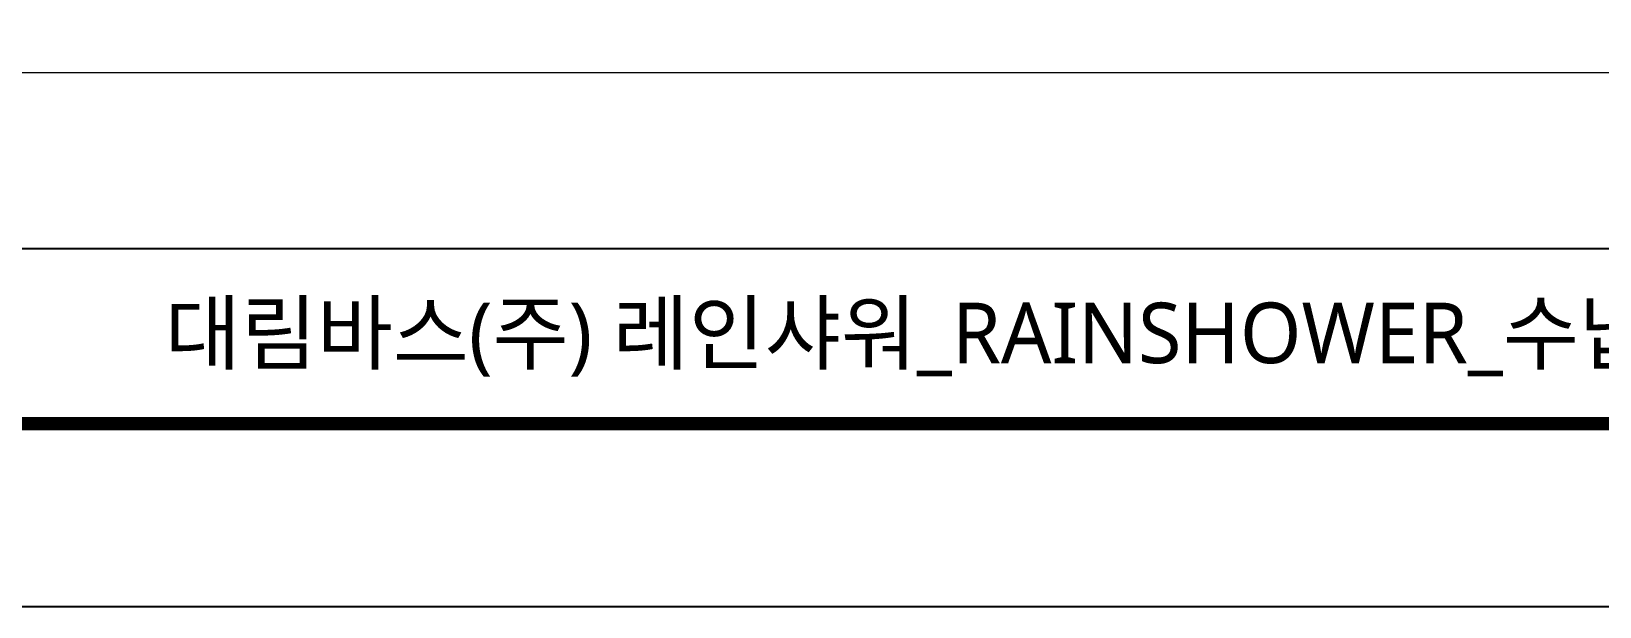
# Model space of a CAD drawing. Extents: x -2463 to 697, y 0 to 2315.
# Drawn here: x -1917 to -1068, y 0 to 312 of the extents above; entities that cross this region are included whole.
import ezdxf

# ---------------------------------------------------------------- set-up
doc = ezdxf.new("R2010")
doc.units = 0
doc.header["$LTSCALE"] = 10
doc.header["$MEASUREMENT"] = 0
doc.layers.get('0').update_dxf_attribs({"linetype": 'CONTINUOUS'})
doc.layers.add('치수선', color=7, linetype='CONTINUOUS', lineweight=20)
doc.styles.add('Daelim Dimension', font='NanumGothic.ttf')

msp = doc.modelspace()

# ---------------------------------------------------------------- linework, layer by layer
at = {"color": 5}
msp.add_line((-2412.19, 193.97), (131.86, 193.97), dxfattribs=at)
at = {"ltscale": 0.5}
msp.add_lwpolyline([(-2463, 0), (696.52, 0), (696.52, 2315.04), (-2463, 2315.04)], close=True, dxfattribs=at)
at = {"color": 5, "linetype": 'ByBlock', "lineweight": 200, "const_width": 7.28}
msp.add_lwpolyline([(-2412.19, 99.13), (645.41, 99.13), (645.41, 2261.29), (-2412.19, 2261.29)], close=True, dxfattribs=at)
at = {"layer": '치수선'}
msp.add_line((-497.38, 289.09), (-1980.13, 289.09), dxfattribs=at)

# ---------------------------------------------------------------- texts
at = {"color": 2, "insert": (-1844.97, 164.63), "char_height": 32.7922, "width": 1690.8269, "attachment_point": 1, "style": 'Daelim Dimension'}
msp.add_mtext('대림바스(주) 레인샤워_RAINSHOWER_수납형레인샤워수전_DL B6310', dxfattribs=at)

doc.saveas('drawing.dxf')
